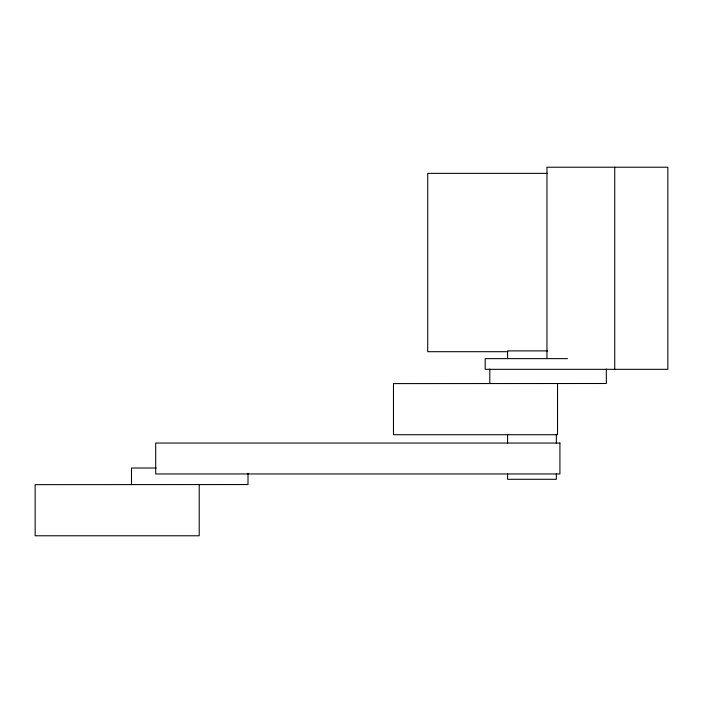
<?xml version="1.0" encoding="UTF-8"?>
<svg xmlns="http://www.w3.org/2000/svg" width="703" height="703" viewBox="0 0 703 703"><rect width="100%" height="100%" fill="white"/><g stroke="black" fill="none" stroke-linecap="round" stroke-linejoin="round"><path stroke-width="1.05" d="M547.382 173.369L427.723 173.369L427.723 351.702L507.865 351.702M547.672 350.885L507.592 350.885L507.592 358.565M567.497 358.635L485.184 358.635L485.184 369.33L667.85 369.33L667.85 167.226L546.96 167.226L546.96 358.345M156.233 468.013L131.487 468.013L131.487 484.552M614.73 167.226L614.73 369.33M606.32 369.022L606.32 383.504L393.478 383.601L393.478 434.718L557.541 434.718L557.541 383.601M556.337 434.287L556.337 443.066M556.337 473.796L556.337 479.288L507.592 479.288L507.592 473.796M507.592 434.287L507.592 443.066M489.815 369.022L489.815 383.504M248.001 473.181L248.001 484.552L35.15 484.657L35.15 535.774L199.213 535.774L199.213 484.657M559.922 443.048L155.697 443.048L155.697 473.954L559.922 473.954L559.922 443.048"/></g></svg>
